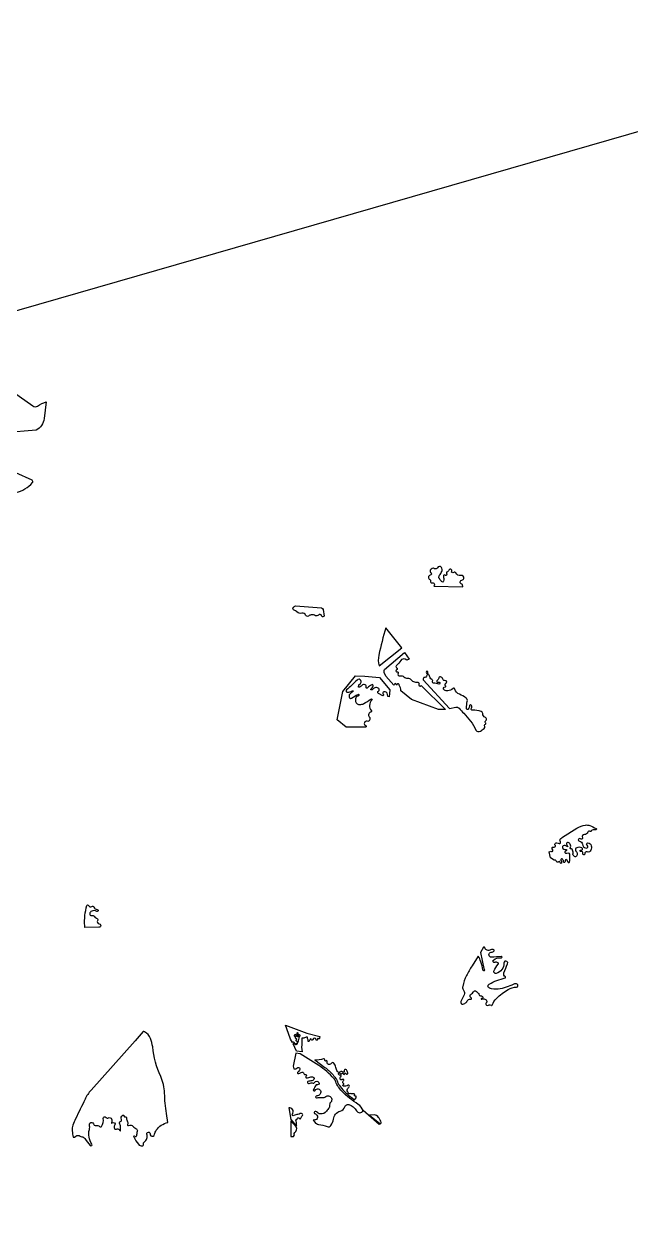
# Model space of a CAD drawing. Header units: millimetres. Extents: x 55520 to 96084, y -58491 to -49645.
# Drawn here: x 60765.82 to 60770.71, y -57556.34 to -57546.63 of the extents above; entities that cross this region are included whole.
import ezdxf

# ---------------------------------------------------------------- set-up
doc = ezdxf.new("R2010")
doc.units = ezdxf.units.MM
for name, color, linetype in [('Alvenaria Vista', 40, 'Continuous'), ('Caminhos Principais', 13, 'Continuous'), ('Curvas de Nível', 10, 'Continuous'), ('Árvores Existentes', 114, 'Continuous')]:
    doc.layers.add(name, color=color, linetype=linetype)

# ---------------------------------------------------------------- blocks, each defined once
blk = doc.blocks.new('tree top 2_cad-block.com')
at = {"color": 0}
for points in [[(-99.6, 496.4), (-112.6, 429.8, -0.232004), (-146.7, 384.8), (-275.7, 383), (-498.2, 383, 0.054013), (-546.7, 377.7), (-611.2, 356.2, -0.344611), (-631, 363.3), (-656.9, 394.9, 0.038916), (-693.3, 432.8, -0.170504), (-705.2, 454.3), (-704.9, 503.4, -0.328221), (-699.3, 510.9), (-623.8, 528.8, -0.067017), (-550.1, 536, -0.071506), (-466, 520.9, 0.112708), (-388.4, 513.3, -0.006448), (-299.8, 523.6, 0.115172), (-236.4, 545.4, -0.35944), (-228.5, 544.3), (-155.2, 483.6, 0.318698), (-135.5, 482.1, -0.081678)], [(168, -2124.4), (168, -2124.4, 0.049557), (160.7, -2089.8, 0.173941), (139.3, -2061.7, 0.206633), (132.7, -2060.6), (98.8, -2096.1), (-91, -2283.1, 0.072073), (-117.5, -2318.1, -0.005196), (-160.8, -2394.6, 0.038387), (-172.6, -2419, 0.099944), (-176.7, -2442.4, 0.023018), (-174.9, -2467.6), (-169.5, -2467.3), (-163.9, -2464, -0.298685), (-146.5, -2464.9, 0.106606), (-139.9, -2467.8, -0.208828), (-127.7, -2476.5, 0.024081), (-108.6, -2505.1, 0.965368), (-100.8, -2499.8, -0.230238), (-107.5, -2440.9, 0.139035), (-106.4, -2422.8, -1.002869), (-90.2, -2419.3, 0.392516), (-80.3, -2426.3, -0.246669), (-65.5, -2431.7, 0.47173), (-57.8, -2431.3, 0.182787), (-48.8, -2399.8, -0.816969), (-37.5, -2396.6, 0.433735), (-27.8, -2399.2, -0.478776), (-15.8, -2403.6, -0.207721), (-16.9, -2418.6, 0.865308), (-14.6, -2420.2, -0.403414), (-5.2, -2419.9, -0.376387), (-4.2, -2428.9, 0.154898), (-7.6, -2440.1, 0.546676), (1.9, -2446.1, -0.350212), (12.5, -2448.6, -0.01552), (17.5, -2455.4), (18.5, -2440.6, 0.130481), (15.7, -2426.4, -0.467742), (20.2, -2416.6, 0.458551), (24.1, -2408.1, -0.386002), (29.3, -2392.3, -0.537344), (34.7, -2395, 0.405086), (39.9, -2399.3, -0.464353), (44.4, -2403.8, 0.14742), (47.7, -2419.4, -0.256401), (47.7, -2430.7, 0.699445), (51.1, -2434.6, -0.319996), (69.4, -2439.3, 0.069982), (81.7, -2450.3, -0.364209), (84.9, -2461.1, 0.08609), (80.5, -2478.5, -0.816244), (73, -2479.4, 1.009146), (69, -2480.9, 0.074277), (86.1, -2512.5, 0.219879), (100.5, -2520.2, 0.479142), (106.5, -2513.6, -0.290063), (110.5, -2504.5, 0.145482), (121.3, -2491.2, 0.149548), (123, -2473.6, -1.179067), (135.8, -2473.2, 0.521877), (146.9, -2483.3, 0.296027), (153.9, -2476.1, -0.124414), (161.5, -2460.1, -0.174488), (209.5, -2431.7), (206.3, -2395.5, -0.030864), (204.2, -2313.3, 0.101579), (192.7, -2245.4, -0.078743)], [(705, -2451.2), (726.8, -2478.8), (728, -2468.5, 0.140783), (726.4, -2459.4, -0.36335), (728.2, -2452.8, 0.110005), (732.6, -2447.8, -0.647011), (740.9, -2448.5, 0.767111), (746.6, -2448.1, -0.196305), (753.1, -2438.2, 0.394704), (754.3, -2432.6, 0.386947), (744.7, -2429.6, -0.110463), (734.8, -2431.9, 0.120966), (718.3, -2436, -0.823775), (713.3, -2429.8, 0.305634), (715.4, -2410.9, 0.331943), (700.5, -2403.9)], [(705.5, -2456.9), (701.8, -2519.7), (711.6, -2520.2), (715.1, -2515.8, 0.281123), (715.6, -2511.8, -0.383721), (718.1, -2503.9, 0.363736), (725.9, -2482.2)]]:
    blk.add_lwpolyline(points, format="xyb", close=True, dxfattribs=at)
for points in [[(-244, 139.5, 0.158305), (-175.3, 175.2, 0.43954), (-175.8, 185.2), (-239.7, 218.8, 0.097247)], [(-418.7, 224.9, 0), (-420.1, 225.3, -0.451954)], [(1413.7, -341.4), (1530.4, -351), (1530.2, -342.5), (1524.6, -338.8, -0.734262), (1528.8, -324.2, 0.333627), (1537.2, -317.6, 0.248211), (1535.1, -308.5, 0.27891), (1525.2, -305.2, -0.407942), (1506.5, -293.9, 0.573159), (1497.5, -291.3, -0.830127), (1489.8, -285.7, 0.994469), (1479.2, -280.6, -0.212947), (1470.5, -287.9, 0.491222), (1468.8, -292.3, -0.308631), (1468.3, -300.5, -0.489003), (1462.5, -300.5, 0.771362), (1455.4, -303.5, -0.09344), (1454.6, -323.7, -0.670202), (1446.8, -325, 0.011072), (1438.6, -312.5, -0.342731), (1439.5, -299.1, 0.047838), (1450.2, -284.3, 0.293272), (1449.5, -267.7, 0.542762), (1433.6, -268.3, -0.410365), (1421.8, -271.3, 0.411332), (1403.8, -275.9, 0.362362), (1405.4, -286.3, -0.641927), (1402.4, -296.5, 0.725184), (1399.4, -313.4, -0.403894), (1401.9, -321.1, 0.642281), (1407.1, -327.5, -0.830277), (1413.7, -341.4, 2.70295)], [(852.1, -386.2), (956.6, -400.7, -0.36627), (962.6, -407.4), (965.3, -435.2), (960.3, -436.7, -0.487012), (955.3, -433.2, 0.678002), (942.2, -428.9, -0.383513), (930.3, -430.6, 0.17088), (913.7, -426.3, 0.122086), (901.9, -430.3, -0.495728), (890.9, -426.3, 0.37845), (876.8, -417.7, -0.259637), (857.1, -410.9, 0.112432), (846, -403.1, -0.494107), (843.1, -392.3, -0.160505), (852.1, -386.2, -0.319489)], [(1210.6, -496.9, 0.014231), (1175.4, -604.8, 0.135111), (1174.7, -648.3), (1269.9, -581.7), (1210.6, -496.9)], [(1338, -737.7), (1430.3, -841), (1402.6, -838.5), (1296.7, -791.2), (1255.3, -754), (1255.7, -747.1, 0.205085), (1252, -737.1, -0.267582), (1250.6, -731.2, 0.959744), (1241.7, -728.1, -0.869547), (1238.5, -727.3, 0.941709), (1231.6, -726.2, -0.293953), (1228.3, -729.5), (1199, -690.9), (1193.2, -675.9, -0.273729), (1195.2, -664), (1280, -600.6), (1297.1, -628.9), (1287.3, -631.8), (1280.4, -628.2, 0.367764), (1262.3, -632.2, -0.063935), (1243.7, -651.1, 0.513268), (1244.1, -660, -0.605508), (1243.3, -668.4, 0.857756), (1245.3, -676.9, -0.635554), (1248.6, -682.5, 0.691072), (1256.2, -693.8, -0.29007), (1271.5, -699, 0.244103), (1285.2, -705.1, -0.257025), (1298.9, -711.5, 0.155781), (1312.6, -721.6, 0.072336), (1326.5, -724.1, -0.6132), (1329.7, -731.2, 0.996848), (1338, -737.7, 0.238591)], [(992.5, -855.2), (1021.2, -742.8), (1076.8, -682.5), (1113.6, -686.5), (1172.9, -694.6), (1211.8, -747.9), (1206.2, -776), (1201.6, -773.5), (1201.3, -765.9, 0.470454), (1186.3, -754.3, 0.563802), (1183.4, -762.9, -0.555261), (1181.1, -770.2), (1164.2, -759.1, -0.609785), (1165.2, -749.6, 0.527421), (1167.5, -739.7, 0.465619), (1143, -740.7, -0.297434), (1136.3, -743, -0.629265), (1135.6, -739.9, 0.113434), (1145.3, -728.2, 0.688074), (1140, -722.3, 0.10417), (1122, -734.1, -0.789973), (1116.6, -730.8, 0.324383), (1113.4, -720.7, 0.395234), (1099.4, -722.4, -0.208353), (1085.4, -729.4), (1088.1, -719.7), (1094.3, -715.1, 0.353349), (1097.4, -703, 0.509583), (1081.6, -699.8, -0.026084), (1036.8, -737, 0.766852), (1040.7, -746.9, 0.060096), (1059.9, -742.3, -0.231845), (1065.1, -742.8), (1049.8, -754.5, 0.372058), (1046.7, -769.3, 0.428666), (1055, -771.5, -0.044271), (1082.1, -757.8, -1.075869), (1083.8, -763.1, 0.419088), (1070.4, -785.2, 0.332562), (1087.7, -799.2, 0.115323), (1102.6, -796.3, 0.038252), (1133, -779.8, -0.923358), (1136.4, -784.2, 0.382251), (1131.7, -827.5, -0.57402), (1129.7, -832.1, 0.579223), (1121.5, -850.8, -0.308062), (1122.1, -864.6, -0.348826), (1111.9, -868.3, 0.934613), (1105, -884.8, -0.666693), (1104.5, -892), (1026.5, -886.5), (992.5, -855.2)], [(1348.3, -715.2), (1446.4, -837.9), (1472.8, -833.9, -0.271606), (1485.5, -838.9, 0.015518), (1502.9, -859.9, -0.078262), (1547.9, -930.6, 0.453694), (1565.5, -936.2, -0.004343), (1581.5, -926.7, 0.387248), (1584, -918.9, -0.412698), (1587.4, -909.5, 0.505004), (1588.5, -903.6, -0.472588), (1589.8, -895, 0.593565), (1589.3, -883, -0.301006), (1579, -865.4, 0.314148), (1573.7, -856.9, 0.111505), (1539.4, -850.5, -0.676042), (1535.2, -841, 0.461589), (1533.9, -827.4, 0.595664), (1528.2, -830.2, -0.18247), (1522.3, -844.5, -0.725359), (1514.8, -841, -0.03513), (1520.2, -813.2, 0.281204), (1516.3, -799.7, 0.079835), (1490.3, -782.7, -0.252554), (1473.3, -760.5, 0.588667), (1466, -757.9, -0.188763), (1444.2, -765.8, -0.108021), (1431, -762.5, -0.880198), (1435.6, -749.1, 0.76089), (1437.1, -746.2, -0.549946), (1439.3, -734.1, 0.851597), (1437.1, -724.5, -0.362531), (1427, -717.2, 0.277109), (1418, -708.2, 0.444998), (1410.8, -713.1, -0.255509), (1405.4, -720.3, 0.980122), (1409.4, -729.3, -1.395076), (1409.8, -736.5, 0.006286), (1389, -731.1, -0.506857), (1385.5, -722.8, 0.488723), (1383.2, -716.8, -0.278861), (1376.2, -709, 0.095203), (1370.7, -695, -0.173507), (1368.3, -684.5, 0.882483), (1362.9, -683.2, 0.238977), (1363.5, -689.1, -0.330198), (1362.6, -702.1, -0.207382), (1354.9, -705.9, 0.492074), (1348.3, -715.2, 1.040972)], [(1869.4, -1383.6), (1929.9, -1351, -0.097148), (1964.6, -1340.3, -0.140514), (1982.2, -1343.4, -0.016579), (2006.9, -1356.4, -0.830191), (2005, -1362, 0.089425), (1990.7, -1362.4, 0.234995), (1986.8, -1365.5, -0.478778), (1981.8, -1366.7, 0.496572), (1972, -1369.4, -0.317136), (1958.4, -1378.2, 0.515948), (1949.1, -1390.2, -0.79428), (1941, -1394.9, 1.437306), (1936.7, -1403.5, -0.392356), (1947.7, -1416.3, 0.381645), (1961.5, -1432.8, 0.758625), (1966.5, -1421.6, -0.744214), (1970.3, -1412.6, -0.333489), (1983, -1424.5, -0.158447), (1980.5, -1442.5, -0.396631), (1964.8, -1448.4, 0.555484), (1955.1, -1455.3, -1.27768), (1947.4, -1453.9, 0.657206), (1940.1, -1445.9, -1.42975), (1940.2, -1440.1, 0.96299), (1944.2, -1430.9, 0.174549), (1924.1, -1429, 0.559543), (1919.9, -1442.3, -0.348994), (1920.9, -1463, -0.418007), (1912.8, -1464.2, -0.299667), (1907.7, -1450.3, 0.193145), (1905.3, -1434.3, 0.342316), (1899.5, -1431.9, -0.713337), (1897.5, -1429.2, 0.275771), (1898.9, -1413.7, 0.191452), (1890.7, -1406.1, 0.581667), (1883.8, -1411.8, 0.114444), (1888.4, -1422.7), (1878.1, -1417.3, 0.615081), (1867.1, -1425.1, 0.437085), (1879.2, -1433.2, -1.066003), (1880.1, -1438.7, 1.159974), (1882.6, -1448.6, -0.57046), (1893.5, -1456.7, 0.001871), (1890.6, -1485.8, -0.788783), (1885.9, -1486.5, 0), (1882.2, -1477.1, 0.762191), (1874.3, -1477.9, -0.058706), (1872.3, -1484.6, -0.779396), (1868.5, -1484, 0.128645), (1864, -1471.7, 1.005616), (1857.2, -1476.5, -0.182153), (1859.5, -1485.3, -1.035845), (1853.1, -1484.4, 0.745755), (1847.5, -1481.6, -0.593832), (1839.5, -1479.6, 0.388609), (1829.7, -1473.1), (1816.2, -1463.4), (1812.4, -1439.4), (1816.1, -1437.6, -0.247079), (1821.7, -1437.7, 0.829924), (1826.8, -1431.5, -0.268799), (1825.3, -1422.7, -0.393608), (1828.6, -1421.1, 0.176772), (1836.7, -1420.5, 0.490694), (1838.4, -1413.7, -0.418859), (1839.5, -1405.1, -0.265366), (1845.4, -1404.3, 0.006994), (1854.5, -1407.7, 0.710176), (1859.8, -1401.4, -0.393253), (1862.6, -1387.7, -0.03645), (1869.4, -1383.6, -1.23272)], [(-19.6, -1629.6), (-75.3, -1627.6), (-75.4, -1620, -0.088597), (-61.7, -1539.2, -0.70993), (-55.4, -1539.2, 0.474003), (-41.9, -1544.3, -0.472383), (-34.1, -1547.2, 0.28341), (-20.9, -1558, -1.251566), (-23.6, -1565.3, 0.237675), (-43.8, -1563, 0.267676), (-52.4, -1573.4, 0.540002), (-44.9, -1580.4, -0.318436), (-35.3, -1584.2, 0.14078), (-23.2, -1594.7, -0.508809), (-21.9, -1601.2, 0.61424), (-16.3, -1616.4, -0.583075), (-12, -1626.5, -0.274093), (-19.6, -1629.6, -6.824921)], [(1523.9, -1806.4), (1510.9, -1827), (1519.9, -1891.1, 0.121588), (1522.6, -1897.8, -0.541651), (1521.4, -1901, -0.457047), (1515.6, -1896.6, 0.057371), (1509.6, -1863.6, 0.040875), (1500.8, -1841.3), (1473.4, -1878.2, 0.028758), (1448.4, -1916.2, 0.061947), (1430.5, -1958.5, 0.190218), (1431.7, -1970.6, -0.070914), (1436, -1983.2, -0.162018), (1434.8, -1992.6), (1419.5, -2019.1, 0.647319), (1427.1, -2029.6, 0.036533), (1434.9, -2027.4, 0.188674), (1445.4, -2018.2, -0.341109), (1458.6, -2012, 0.815699), (1461.3, -2006, -0.649252), (1464.6, -1990.2, 0.265082), (1470.7, -1984.6, -0.59499), (1484.5, -1982.2, 0.052446), (1491.6, -1989.3, -0.234355), (1493.7, -1993.9, 0.445804), (1500.3, -2000.3, -0.390137), (1508.6, -2007, -0.491987), (1503.7, -2012.1, 1.638511), (1504.7, -2014.8, -0.301832), (1510.4, -2013.3, -0.073131), (1521, -2018.8, -0.501044), (1521.3, -2030.9, 0.528757), (1521.9, -2039.9, 0.281056), (1532.2, -2039.8, -0.394811), (1541.2, -2041.5, 0.597648), (1545.1, -2040.9, -0.128289), (1563, -2015.4, -0.055834), (1612.9, -1981.9, -0.134359), (1647, -1974.5, 0.75313), (1650.8, -1963.5, 0.261185), (1636.3, -1962, -0.080447), (1572.3, -1978.2, -0.124009), (1537.9, -1972.7, -0.643764), (1537.5, -1956, -0.069388), (1603.8, -1934.8, 0.66987), (1604.6, -1931, -0.359802), (1600, -1914.2, -0.009668), (1616.8, -1878.5, 0.344998), (1614.9, -1869.1, 0.281091), (1606.9, -1867.9, 0.294378), (1602.2, -1874.8, -0.345082), (1568.8, -1914.8, -0.602514), (1560.3, -1904.7, -0.113721), (1578.8, -1878.4, 0.497652), (1578.3, -1871.8, 0.208212), (1565.2, -1869.8, -0.795245), (1560.4, -1860.8, -0.24948), (1592.2, -1853.6, 1.187187), (1592.8, -1847.5, -0.025947), (1553.9, -1848.4, -0.969594), (1553.9, -1828.2, 0.166936), (1565.8, -1823.7, 0.507976), (1565.5, -1819.3, 0.269543), (1551.6, -1818.8, -0.483425), (1529.6, -1809.1, 0.472194), (1523.9, -1806.4, 3.192001)], [(707.1, -2070.5), (792, -2108.3), (842.8, -2124.7), (841.6, -2130.4, -0.525881), (836.3, -2132.6, 0.687541), (832.3, -2135.5, -1.157019), (827.3, -2136.1, 0.934664), (814.3, -2134.8, -0.829115), (809.3, -2135, 0.770887), (802.2, -2134.6, -0.102164), (798.9, -2140.5, -0.958551), (795, -2137.5, 0.391021), (794.3, -2131.6, -0.348409), (793.5, -2127.5, 0.78484), (788.9, -2123.5, -0.225056), (773.8, -2126.1, 0.560532), (769.4, -2130.2, -0.100299), (769.4, -2144.4, 0.075972), (767.6, -2182), (745.8, -2177.1), (733.8, -2147), (737, -2144.3), (740.3, -2148.2, 0.510655), (750.8, -2147.5, 0.100408), (758.9, -2125.6, -0.167571), (762.9, -2118, 0.745079), (759.8, -2111.9, 0.349448), (754, -2118.5, 0.00822), (754, -2118.7, -0.969823), (752, -2118.8, -0.20384), (756.1, -2108, 1.103978), (751.7, -2104.5, 0.258934), (751.3, -2112.1, -0.341948), (750.8, -2114.2, -0.526725), (748, -2113.5, 0.572824), (740.3, -2111.9, 0.673756), (742.7, -2116.6, -0.640476), (744.6, -2120.1, 0.4874), (746, -2125.3, -0.587418), (746.8, -2131.4, 0.628903), (747.6, -2136.1, -0.52069), (750.4, -2144, -0.135093), (745.2, -2148.2, -0.484207), (740.3, -2145.6, 0.287262), (735.5, -2140.4, 0.311873), (731.7, -2141.7), (728.3, -2134.7, -0.056123), (717.5, -2104.2), (707.1, -2070.5)], [(1062.3, -2489.5, 0.574464), (1068, -2484.9, 0.076699), (1065.2, -2475.9, 0.004505), (1059.4, -2464.5, 0.275059), (1041.5, -2453.4), (1023.9, -2453), (1062.3, -2489.5), (1060, -2493.2), (998.5, -2433.2, 0.176691), (980.8, -2407, -0.056271), (917.4, -2349.2, -0.105082), (895.8, -2310.5, 0.0885), (888.8, -2297, 0.072704), (831.5, -2241.1), (759, -2188.5), (742.9, -2186), (728.8, -2236.3), (729.9, -2247.7), (739, -2247.8), (746.7, -2244, -0.724091), (754.2, -2251.7, -0.099147), (744.6, -2263.6, 0.718551), (746.3, -2267.9, 0.129773), (759.6, -2263.8, -0.580389), (769.5, -2269.1, 0.476311), (775.9, -2274, -0.886244), (778.2, -2280.2, 0.609843), (778.2, -2286.6, 0.230895), (788.7, -2286.8, -0.158013), (804, -2285, -0.795339), (804.5, -2299.1, -0.075772), (787.1, -2301, 1.233813), (788.7, -2310.7, -0.165777), (804, -2310, 0.311857), (810.2, -2307.9, -0.52341), (828.2, -2308.6, -0.7021), (821.3, -2317.6, 0.38785), (812.7, -2321.5, -0.071385), (804.3, -2335.5, 1.074428), (810.4, -2339.8, -0.329553), (823.9, -2334.2, -0.329034), (833.3, -2345.5, -0.457659), (815.7, -2362.4, 1.193207), (816.4, -2370.6, -0.124953), (837.3, -2370.4, 0.212527), (851.9, -2367.7, -0.439528), (873.2, -2372.6, -0.428596), (866.5, -2394.5), (865, -2405.1, -0.177711), (857.3, -2419.3, 0.05295), (850.7, -2426.5, -0.292865), (826, -2435.9, -0.186266), (811.3, -2426.4, 0.648485), (801.8, -2428.4, 0.471497), (806.1, -2433.8), (811.4, -2439.7, -0.493545), (808.5, -2456.6, -0.145888), (795.6, -2459.1), (801.5, -2467.8, 0.195242), (816.1, -2477.4, -0.058767), (850.3, -2488.5, 0.346333), (865.7, -2484.9, 0.121785), (877.1, -2459.8, -0.307116), (906.9, -2429.7, 0.266034), (926.2, -2413, -0.422604), (942.8, -2405.3, -0.190157), (972.4, -2432.4, 0.603724), (998.5, -2433.2)], [(816.9, -2217.4), (856.1, -2250.1, -0.057603), (886.5, -2282, -0.033238), (899.2, -2301.4, -0.069103), (903.3, -2311.9, 0.081611), (908.8, -2325, 0.072445), (949.7, -2372.8, 0.003681), (967.4, -2388), (974.2, -2380.5), (974.2, -2373.4), (970.7, -2372.9, -0.545827), (968.5, -2367.8, 0.619076), (966.3, -2364, -0.112261), (954.5, -2362.1, 0.159456), (947.1, -2361.6, -0.45544), (944.2, -2359.5, 0.147843), (941.7, -2353.8, -0.27736), (940.3, -2345, -0.124227), (948.7, -2333.6, 0.869207), (944.8, -2327.2, -0.117034), (926.3, -2330.5, -0.8346), (925.5, -2323.8, 0.574395), (926.5, -2319.3, -0.497905), (927.8, -2307.3, 0.732688), (926.5, -2302.1, 0.135415), (921.2, -2303.1, -0.445116), (914.7, -2300.6, -0.370461), (918.4, -2290.4, 0.704853), (917.7, -2286.1, -0.156087), (909.4, -2281.8, -1.240354), (915.5, -2277.9, 0.602135), (922.5, -2278.8, -0.680409), (928.3, -2280.3, 0.902523), (934.4, -2280.1, -0.835749), (938.5, -2279.7, 0.990715), (947, -2277.3, 0.083605), (941.5, -2265.4, 0.463072), (934, -2264.6, 0.257092), (932.5, -2269.1, -0.806052), (925.1, -2272.4, 0.446298), (916.8, -2271.5, -0.486739), (905.5, -2269.6, -0.091418), (900.1, -2252.8, 0.117819), (893.4, -2235.3, 0.506105), (883.6, -2235, -0.214369), (874.8, -2239.5, -0.548203), (866.3, -2227.6, 0.779982), (860.9, -2223.7, -0.771782), (857.1, -2221.1, 0.597597), (852.4, -2215.7, -0.089511), (816.9, -2217.4, -39.142135)]]:
    blk.add_lwpolyline(points, format="xyb", dxfattribs=at)

msp = doc.modelspace()

# ---------------------------------------------------------------- linework, layer by layer
at = {"layer": 'Alvenaria Vista'}
msp.add_open_spline([(60790.775, -57597.9246), (60728.1851, -57615.9515), (60665.5951, -57633.9785), (60603.0052, -57652.0054), (60592.8303, -57653.5649), (60582.6555, -57655.1244), (60572.4807, -57656.6839), (60559.9724, -57655.2164), (60547.4642, -57653.749), (60534.956, -57652.2815), (60526.6012, -57645.1288), (60518.2464, -57637.976), (60509.8916, -57630.8233), (60506.6024, -57573.9174), (60503.3131, -57517.0114), (60500.0239, -57460.1055), (60498.3051, -57440.8328), (60496.5864, -57421.5602), (60494.8676, -57402.2875)], degree=3, knots=[20.322416, 20.322416, 20.322416, 20.322416, 21.305376, 21.305376, 21.305376, 22.305376, 22.305376, 22.305376, 23.305376, 23.305376, 23.305376, 24.305376, 24.305376, 24.305376, 25.305376, 25.305376, 25.305376, 25.593369, 25.593369, 25.593369, 25.593369], dxfattribs=at)
at = {"layer": 'Caminhos Principais'}
msp.add_open_spline([(60788.3926, -57559.5228), (60787.6623, -57559.8723), (60786.9364, -57560.2294), (60783.7195, -57561.8535), (60781.2759, -57563.1997), (60777.7702, -57565.2748), (60776.6697, -57565.9476), (60775.5795, -57566.6344), (60775.3903, -57566.5261), (60775.201, -57566.4178), (60773.0149, -57565.1688), (60770.9952, -57564.0316), (60767.0064, -57561.845), (60765.0409, -57560.7943), (60761.8729, -57559.1609), (60760.6965, -57558.5678), (60758.3446, -57557.4029), (60757.1666, -57556.8294), (60753.6341, -57555.1284), (60751.2809, -57554.02), (60744.2913, -57550.7158), (60739.7215, -57548.5378), (60731.0966, -57543.9701), (60727.0439, -57541.5805), (60720.7562, -57537.097), (60718.3265, -57535.1003), (60715.4228, -57532.2376), (60714.7185, -57531.4979), (60713.2583, -57529.8555), (60712.5066, -57528.9382), (60711.0589, -57527.0273), (60710.3646, -57526.0357), (60708.3675, -57522.9572), (60707.1503, -57520.7664), (60703.7203, -57513.6164), (60701.8782, -57508.2483), (60699.0167, -57496.9164), (60697.9964, -57490.9558), (60696.9546, -57482.1852), (60696.6909, -57479.4149), (60696.2694, -57473.8839), (60696.1115, -57471.1199), (60695.7598, -57462.83), (60695.6882, -57457.3059), (60695.6646, -57443.3812), (60695.7957, -57434.9774), (60695.6426, -57422.0175), (60695.5217, -57417.4764), (60695.0937, -57409.7099), (60694.8514, -57406.4884), (60694.3722, -57401.8078), (60694.2044, -57400.3519), (60693.8385, -57397.4623), (60693.6404, -57396.0255), (60693.2058, -57393.0603), (60692.9675, -57391.5329), (60692.7203, -57390.0127)], degree=3, knots=[648.614193, 648.614193, 648.614193, 648.614193, 650.889407, 650.889407, 658.757579, 658.757579, 662.407647, 662.407647, 662.407647, 663.056384, 663.056384, 669.889763, 669.889763, 676.336178, 676.336178, 680.087669, 680.087669, 683.83916, 683.83916, 691.342143, 691.342143, 706.33883, 706.33883, 721.335517, 721.335517, 732.265083, 732.265083, 735.960166, 735.960166, 740.270303, 740.270303, 744.580441, 744.580441, 753.200717, 753.200717, 771.252696, 771.252696, 789.304676, 789.304676, 797.609708, 797.609708, 805.914741, 805.914741, 822.524807, 822.524807, 847.764431, 847.764431, 861.350402, 861.350402, 870.960246, 870.960246, 875.296697, 875.296697, 879.633148, 879.633148, 884.290599, 884.290599, 884.290599, 884.290599], dxfattribs=at)
msp.add_rational_spline([(60788.5934, -57562.76), (60787.662, -57563.2183), (60786.7374, -57563.6896), (60782.8725, -57565.7241), (60779.9937, -57567.3994), (60777.1784, -57569.1728), (60777.1762, -57569.1742), (60777.174, -57569.1756), (60777.1718, -57569.177), (60777.0045, -57569.2824), (60776.8372, -57569.3877), (60776.6699, -57569.4931), (60776.0276, -57569.8978), (60775.2685, -57569.9137), (60774.6098, -57569.5363), (60774.4366, -57569.4371), (60774.2635, -57569.3379), (60774.0903, -57569.2387), (60774.0896, -57569.2383), (60774.0889, -57569.2379), (60774.0883, -57569.2376), (60771.8275, -57567.9425), (60769.5436, -57566.6541), (60765.1071, -57564.2281), (60762.9597, -57563.0865), (60758.9488, -57561.0417), (60757.1055, -57560.1335), (60753.4113, -57558.348), (60751.5588, -57557.4694), (60744.3197, -57554.047), (60738.9686, -57551.5378), (60728.852, -57546.1719), (60724.0942, -57543.3181), (60718.1125, -57538.7734), (60716.4422, -57537.3724), (60713.7123, -57534.7953), (60712.6067, -57533.6538), (60710.5197, -57531.2699), (60709.5341, -57530.0228), (60707.6635, -57527.4152), (60706.7801, -57526.0566), (60703.993, -57521.348), (60702.3113, -57517.7714), (60699.433, -57510.2127), (60698.2346, -57506.2312), (60696.2554, -57498.0219), (60695.4736, -57493.7967), (60694.4127, -57486.4372), (60694.0551, -57483.3233), (60693.4837, -57477.1126), (60693.27, -57474.0152), (60692.7673, -57464.2269), (60692.6816, -57457.5596), (60692.6726, -57441.4567), (60692.8341, -57432.0465), (60692.5613, -57419.4032), (60692.4465, -57416.1449), (60692.1116, -57410.16), (60691.9113, -57407.4326), (60691.4572, -57402.7023), (60691.2292, -57400.6973), (60690.7132, -57396.7157), (60690.4263, -57394.7356), (60689.9872, -57391.9076), (60689.8506, -57391.0528), (60689.7111, -57390.1994)], [1, 1, 1, 1, 1, 1, 1, 1, 1, 1, 1, 1, 0.904733183941, 0.904733183941, 1, 1, 1, 1, 1, 1, 1, 1, 1, 1, 1, 1, 1, 1, 1, 1, 1, 1, 1, 1, 1, 1, 1, 1, 1, 1, 1, 1, 1, 1, 1, 1, 1, 1, 1, 1, 1, 1, 1, 1, 1, 1, 1, 1, 1, 1, 1, 1, 1, 1, 1, 1], degree=3, knots=[379.708841, 379.708841, 379.708841, 379.708841, 382.707108, 382.707108, 392.331539, 392.331539, 392.331539, 392.339105, 392.339105, 392.339105, 392.910972, 392.910972, 392.910972, 393.993339, 393.993339, 393.993339, 394.59029, 394.59029, 394.59029, 394.592674, 394.592674, 394.592674, 402.38675, 402.38675, 409.486967, 409.486967, 415.413772, 415.413772, 421.340577, 421.340577, 438.631745, 438.631745, 455.922913, 455.922913, 463.154846, 463.154846, 468.556386, 468.556386, 473.957925, 473.957925, 479.359465, 479.359465, 492.011851, 492.011851, 504.664237, 504.664237, 517.316624, 517.316624, 526.499217, 526.499217, 535.68181, 535.68181, 555.577806, 555.577806, 583.894567, 583.894567, 593.739998, 593.739998, 601.99566, 601.99566, 608.068683, 608.068683, 614.141706, 614.141706, 616.779277, 616.779277, 616.779277, 616.779277], dxfattribs=at)
at = {"layer": 'Curvas de Nível', "color": 251}
msp.add_lwpolyline([(60750.0776, -57553.451), (60787.3499, -57542.7159)], dxfattribs=at)

# ---------------------------------------------------------------- block references
at = {"layer": 'Árvores Existentes', "xscale": 0.002, "yscale": 0.002, "zscale": 0.002, "rotation": 3.550099373266263}
msp.add_blockref('tree top 2_cad-block.com', (60766.26, -57550.6499), dxfattribs=at)

doc.saveas('drawing.dxf')
